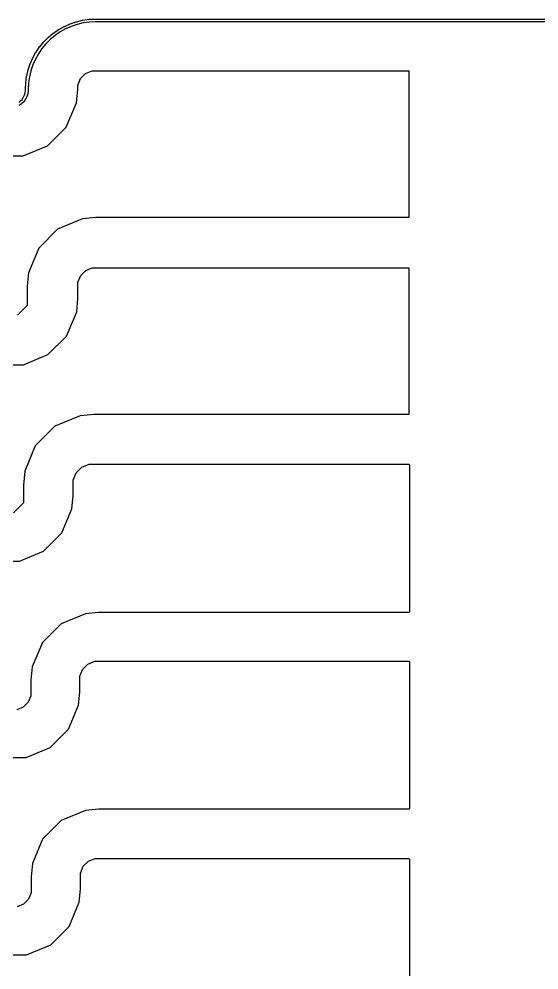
# Model space of a CAD drawing. Header units: metres. Extents: x 0 to 117, y 0 to 64.
# Drawn here: x 63.81 to 68.5, y 32.18 to 40.76 of the extents above; entities that cross this region are included whole.
import ezdxf

# ---------------------------------------------------------------- set-up
doc = ezdxf.new("R2010")
doc.units = ezdxf.units.M

msp = doc.modelspace()

# ---------------------------------------------------------------- linework, layer by layer
for points in [[(63.8087, 40.0072), (63.8195, 40.0153), (63.8195, 40.0153), (63.8195, 40.0153), (63.8195, 40.0153), (63.8296, 40.0244), (63.8296, 40.0244), (63.8296, 40.0244), (63.8296, 40.0244), (63.8387, 40.0344), (63.8387, 40.0344), (63.8387, 40.0344), (63.8387, 40.0344), (63.8468, 40.0453), (63.8468, 40.0453), (63.8468, 40.0453), (63.8468, 40.0453), (63.8537, 40.057), (63.8537, 40.057), (63.8537, 40.057), (63.8537, 40.057), (63.8595, 40.0692), (63.8595, 40.0692), (63.8595, 40.0692), (63.8595, 40.0692), (63.8641, 40.082), (63.8641, 40.082), (63.8641, 40.082), (63.8641, 40.082), (63.8674, 40.0951), (63.8674, 40.0951), (63.8674, 40.0951), (63.8674, 40.0951), (63.8694, 40.1086), (63.8694, 40.1086), (63.8694, 40.1086), (63.8694, 40.1086), (63.8701, 40.1224), (63.8701, 40.1224), (63.8701, 40.1224), (63.8701, 40.1224), (63.8701, 40.1269), (63.8701, 40.1275), (63.8727, 40.1847), (63.8728, 40.1858), (63.8807, 40.2425), (63.881, 40.2437), (63.8941, 40.2994), (63.8944, 40.3005), (63.9126, 40.3547), (63.913, 40.3558), (63.9361, 40.4082), (63.9366, 40.4092), (63.9645, 40.4592), (63.9651, 40.4602), (63.9974, 40.5074), (63.9981, 40.5084), (64.0347, 40.5524), (64.0355, 40.5533), (64.0759, 40.5937), (64.0768, 40.5945), (64.1208, 40.6311), (64.1218, 40.6318), (64.169, 40.6641), (64.17, 40.6647), (64.22, 40.6926), (64.221, 40.6931), (64.2734, 40.7162), (64.2745, 40.7166), (64.3287, 40.7348), (64.3298, 40.7351), (64.3855, 40.7482), (64.3867, 40.7485), (64.4434, 40.7564), (64.4445, 40.7565), (64.5017, 40.7591), (64.5023, 40.7591), (72.5439, 40.7591)], [(72.5442, 40.7337), (64.5026, 40.7337), (64.5026, 40.7337), (64.5026, 40.7337), (64.5026, 40.7337), (64.4463, 40.7311), (64.4463, 40.7311), (64.4463, 40.7311), (64.4463, 40.7311), (64.3908, 40.7234), (64.3908, 40.7234), (64.3908, 40.7234), (64.3908, 40.7234), (64.3362, 40.7105), (64.3362, 40.7105), (64.3362, 40.7105), (64.3362, 40.7105), (64.2831, 40.6927), (64.2831, 40.6927), (64.2831, 40.6927), (64.2831, 40.6927), (64.2318, 40.6701), (64.2318, 40.6701), (64.2318, 40.6701), (64.2318, 40.6701), (64.1829, 40.6428), (64.1829, 40.6428), (64.1829, 40.6428), (64.1829, 40.6428), (64.1366, 40.6111), (64.1366, 40.6111), (64.1366, 40.6111), (64.1366, 40.6111), (64.0935, 40.5753), (64.0935, 40.5753), (64.0935, 40.5753), (64.0935, 40.5753), (64.0539, 40.5357), (64.0539, 40.5357), (64.0539, 40.5357), (64.0539, 40.5357), (64.0181, 40.4926), (64.0181, 40.4926), (64.0181, 40.4926), (64.0181, 40.4926), (63.9864, 40.4464), (63.9864, 40.4464), (63.9864, 40.4464), (63.9864, 40.4464), (63.9591, 40.3974), (63.9591, 40.3974), (63.9591, 40.3974), (63.9591, 40.3974), (63.9365, 40.3461), (63.9365, 40.3461), (63.9365, 40.3461), (63.9365, 40.3461), (63.9187, 40.293), (63.9187, 40.293), (63.9187, 40.293), (63.9187, 40.293), (63.9058, 40.2384), (63.9058, 40.2384), (63.9058, 40.2384), (63.9058, 40.2384), (63.8981, 40.1829), (63.8981, 40.1829), (63.8981, 40.1829), (63.8981, 40.1829), (63.8955, 40.1266), (63.8955, 40.1266), (63.8955, 40.1266), (63.8955, 40.1266), (63.8955, 40.1221), (63.8955, 40.1215), (63.8947, 40.1067), (63.8946, 40.1054), (63.8924, 40.0908), (63.8922, 40.0896), (63.8886, 40.0752), (63.8882, 40.074), (63.8833, 40.0601), (63.8828, 40.0589), (63.8764, 40.0455), (63.8759, 40.0444), (63.8682, 40.0317), (63.8676, 40.0307), (63.8587, 40.0188), (63.8579, 40.0178), (63.848, 40.0069), (63.8471, 40.006), (63.8361, 39.9961), (63.8352, 39.9953), (63.8233, 39.9864), (63.8223, 39.9857), (63.8096, 39.9781)], [(63.609, 39.5252), (63.8477, 39.5237), (63.8477, 39.5237), (63.8477, 39.5237), (63.8477, 39.5237), (63.8477, 39.5237), (63.8477, 39.5237), (63.8477, 39.5237), (63.8477, 39.5237), (63.8477, 39.5237), (63.8477, 39.5237), (64.0687, 39.6141), (64.0687, 39.6141), (64.0687, 39.6141), (64.0687, 39.6141), (64.0687, 39.6141), (64.0687, 39.6141), (64.0687, 39.6141), (64.0687, 39.6141), (64.0687, 39.6141), (64.0687, 39.6141), (64.2379, 39.7825), (64.2379, 39.7825), (64.2379, 39.7825), (64.2379, 39.7825), (64.2379, 39.7825), (64.2379, 39.7825), (64.2379, 39.7825), (64.2379, 39.7825), (64.2379, 39.7825), (64.2379, 39.7825), (64.3296, 40.003), (64.3296, 40.003), (64.3296, 40.003), (64.3296, 40.003), (64.3296, 40.003), (64.3296, 40.003), (64.3296, 40.003), (64.3296, 40.003), (64.3413, 40.1221), (64.3413, 40.1221), (64.3413, 40.1221), (64.3413, 40.1221), (64.3413, 40.1635), (64.3659, 40.2227), (64.4111, 40.2679), (64.4703, 40.2923), (67.3285, 40.2923), (67.3285, 38.9684), (64.5046, 38.9684), (64.5046, 38.9684), (64.5046, 38.9684), (64.5046, 38.9684), (64.3839, 38.9565), (64.3839, 38.9565), (64.3839, 38.9565), (64.3839, 38.9565), (64.3839, 38.9565), (64.3839, 38.9565), (64.3839, 38.9565), (64.3839, 38.9565), (64.1604, 38.864), (64.1604, 38.864), (64.1604, 38.864), (64.1604, 38.864), (64.1604, 38.864), (64.1604, 38.864), (64.1604, 38.864), (64.1604, 38.864), (64.1604, 38.864), (64.1604, 38.864), (63.9895, 38.6931), (63.9895, 38.6931), (63.9895, 38.6931), (63.9895, 38.6931), (63.9895, 38.6931), (63.9895, 38.6931), (63.9895, 38.6931), (63.9895, 38.6931), (63.9895, 38.6931), (63.9895, 38.6931), (63.897, 38.4696), (63.897, 38.4696), (63.897, 38.4696), (63.897, 38.4696), (63.897, 38.4696), (63.897, 38.4696), (63.897, 38.4696), (63.897, 38.4696), (63.8851, 38.3487), (63.8851, 38.3487), (63.8851, 38.3487), (63.8851, 38.3487), (63.8851, 38.1757), (63.7967, 38.0873)], [(63.6153, 37.6403), (63.8533, 37.6403), (63.8533, 37.6403), (63.8533, 37.6403), (63.8533, 37.6403), (63.8533, 37.6403), (63.8533, 37.6403), (63.8533, 37.6403), (63.8533, 37.6403), (63.8533, 37.6403), (63.8533, 37.6403), (64.073, 37.7312), (64.073, 37.7312), (64.073, 37.7312), (64.073, 37.7312), (64.073, 37.7312), (64.073, 37.7312), (64.073, 37.7312), (64.073, 37.7312), (64.073, 37.7312), (64.073, 37.7312), (64.2412, 37.8993), (64.2412, 37.8993), (64.2412, 37.8993), (64.2412, 37.8993), (64.2412, 37.8993), (64.2412, 37.8993), (64.2412, 37.8993), (64.2412, 37.8993), (64.2412, 37.8993), (64.2412, 37.8993), (64.3321, 38.119), (64.3321, 38.119), (64.3321, 38.119), (64.3321, 38.119), (64.3321, 38.119), (64.3321, 38.119), (64.3321, 38.119), (64.3321, 38.119), (64.3438, 38.2379), (64.3438, 38.2379), (64.3438, 38.2379), (64.3438, 38.2379), (64.3438, 38.3855), (64.3684, 38.4447), (64.4136, 38.4899), (64.4728, 38.5143), (67.3285, 38.5143), (67.3285, 37.1904), (64.4898, 37.1904), (64.4898, 37.1904), (64.4898, 37.1904), (64.4898, 37.1904), (64.3649, 37.1798), (64.3649, 37.1798), (64.3649, 37.1798), (64.3649, 37.1798), (64.3649, 37.1798), (64.3649, 37.1798), (64.3649, 37.1798), (64.3649, 37.1798), (64.134, 37.0858), (64.134, 37.0858), (64.134, 37.0858), (64.134, 37.0858), (64.134, 37.0858), (64.134, 37.0858), (64.134, 37.0858), (64.134, 37.0858), (64.134, 37.0858), (64.134, 37.0858), (63.9577, 36.9098), (63.9577, 36.9098), (63.9577, 36.9098), (63.9577, 36.9098), (63.9577, 36.9098), (63.9577, 36.9098), (63.9577, 36.9098), (63.9577, 36.9098), (63.9577, 36.9098), (63.9577, 36.9098), (63.864, 36.6786), (63.864, 36.6786), (63.864, 36.6786), (63.864, 36.6786), (63.864, 36.6786), (63.864, 36.6786), (63.864, 36.6786), (63.864, 36.6786), (63.8533, 36.5539), (63.8533, 36.5539), (63.8533, 36.5539), (63.8533, 36.5539), (63.8533, 36.3931), (63.7634, 36.3032)], [(63.5823, 35.8673), (63.8167, 35.8673), (63.8167, 35.8673), (63.8167, 35.8673), (63.8167, 35.8673), (63.8167, 35.8673), (63.8167, 35.8673), (63.8167, 35.8673), (63.8167, 35.8673), (63.8167, 35.8673), (63.8167, 35.8673), (64.0334, 35.957), (64.0334, 35.957), (64.0334, 35.957), (64.0334, 35.957), (64.0334, 35.957), (64.0334, 35.957), (64.0334, 35.957), (64.0334, 35.957), (64.0334, 35.957), (64.0334, 35.957), (64.1993, 36.1229), (64.1993, 36.1229), (64.1993, 36.1229), (64.1993, 36.1229), (64.1993, 36.1229), (64.1993, 36.1229), (64.1993, 36.1229), (64.1993, 36.1229), (64.1993, 36.1229), (64.1993, 36.1229), (64.2889, 36.3395), (64.2889, 36.3395), (64.2889, 36.3395), (64.2889, 36.3395), (64.2889, 36.3395), (64.2889, 36.3395), (64.2889, 36.3395), (64.2889, 36.3395), (64.3006, 36.4566), (64.3006, 36.4566), (64.3006, 36.4566), (64.3006, 36.4566), (64.3006, 36.5986), (64.328, 36.6649), (64.3788, 36.7157), (64.4449, 36.7431), (67.3285, 36.7431), (67.3351, 36.7363), (67.3351, 35.4124), (67.3285, 35.4056), (64.5297, 35.4056), (64.5297, 35.4056), (64.5297, 35.4056), (64.5297, 35.4056), (64.4108, 35.3939), (64.4108, 35.3939), (64.4108, 35.3939), (64.4108, 35.3939), (64.4108, 35.3939), (64.4108, 35.3939), (64.4108, 35.3939), (64.4108, 35.3939), (64.1909, 35.3027), (64.1909, 35.3027), (64.1909, 35.3027), (64.1909, 35.3027), (64.1909, 35.3027), (64.1909, 35.3027), (64.1909, 35.3027), (64.1909, 35.3027), (64.1909, 35.3027), (64.1909, 35.3027), (64.0225, 35.1346), (64.0225, 35.1346), (64.0225, 35.1346), (64.0225, 35.1346), (64.0225, 35.1346), (64.0225, 35.1346), (64.0225, 35.1346), (64.0225, 35.1346), (64.0225, 35.1346), (64.0225, 35.1346), (63.9313, 34.9146), (63.9313, 34.9146), (63.9313, 34.9146), (63.9313, 34.9146), (63.9313, 34.9146), (63.9313, 34.9146), (63.9313, 34.9146), (63.9313, 34.9146), (63.9196, 34.7955), (63.9196, 34.7955), (63.9196, 34.7955), (63.9196, 34.7955), (63.9196, 34.6542), (63.8952, 34.5953), (63.85, 34.5501), (63.7908, 34.5255)], [(63.6417, 34.0964), (63.8762, 34.0964), (63.8762, 34.0964), (63.8762, 34.0964), (63.8762, 34.0964), (63.8762, 34.0964), (63.8762, 34.0964), (63.8762, 34.0964), (63.8762, 34.0964), (63.8762, 34.0964), (63.8762, 34.0964), (64.0931, 34.1864), (64.0931, 34.1864), (64.0931, 34.1864), (64.0931, 34.1864), (64.0931, 34.1864), (64.0931, 34.1864), (64.0931, 34.1864), (64.0931, 34.1864), (64.0931, 34.1864), (64.0931, 34.1864), (64.259, 34.3522), (64.259, 34.3522), (64.259, 34.3522), (64.259, 34.3522), (64.259, 34.3522), (64.259, 34.3522), (64.259, 34.3522), (64.259, 34.3522), (64.259, 34.3522), (64.259, 34.3522), (64.3486, 34.5689), (64.3486, 34.5689), (64.3486, 34.5689), (64.3486, 34.5689), (64.3486, 34.5689), (64.3486, 34.5689), (64.3486, 34.5689), (64.3486, 34.5689), (64.3603, 34.6862), (64.3603, 34.6862), (64.3603, 34.6862), (64.3603, 34.6862), (64.3603, 34.8292), (64.386, 34.8915), (64.4337, 34.9392), (64.4962, 34.9651), (67.3285, 34.9651), (67.3351, 34.9583), (67.3351, 33.6385), (67.3285, 33.6316), (64.5312, 33.6316), (64.5312, 33.6316), (64.5312, 33.6316), (64.5312, 33.6316), (64.4121, 33.62), (64.4121, 33.62), (64.4121, 33.62), (64.4121, 33.62), (64.4121, 33.62), (64.4121, 33.62), (64.4121, 33.62), (64.4121, 33.62), (64.1921, 33.5288), (64.1921, 33.5288), (64.1921, 33.5288), (64.1921, 33.5288), (64.1921, 33.5288), (64.1921, 33.5288), (64.1921, 33.5288), (64.1921, 33.5288), (64.1921, 33.5288), (64.1921, 33.5288), (64.024, 33.3604), (64.024, 33.3604), (64.024, 33.3604), (64.024, 33.3604), (64.024, 33.3604), (64.024, 33.3604), (64.024, 33.3604), (64.024, 33.3604), (64.024, 33.3604), (64.024, 33.3604), (63.9328, 33.1404), (63.9328, 33.1404), (63.9328, 33.1404), (63.9328, 33.1404), (63.9328, 33.1404), (63.9328, 33.1404), (63.9328, 33.1404), (63.9328, 33.1404), (63.9211, 33.0215), (63.9211, 33.0215), (63.9211, 33.0215), (63.9211, 33.0215), (63.9211, 32.8767), (63.897, 32.8183), (63.8523, 32.7736), (63.7939, 32.7495)], [(63.6448, 32.3167), (63.88, 32.3167), (63.88, 32.3167), (63.88, 32.3167), (63.88, 32.3167), (63.88, 32.3167), (63.88, 32.3167), (63.88, 32.3167), (63.88, 32.3167), (63.88, 32.3167), (63.88, 32.3167), (64.0974, 32.4066), (64.0974, 32.4066), (64.0974, 32.4066), (64.0974, 32.4066), (64.0974, 32.4066), (64.0974, 32.4066), (64.0974, 32.4066), (64.0974, 32.4066), (64.0974, 32.4066), (64.0974, 32.4066), (64.264, 32.5732), (64.264, 32.5732), (64.264, 32.5732), (64.264, 32.5732), (64.264, 32.5732), (64.264, 32.5732), (64.264, 32.5732), (64.264, 32.5732), (64.264, 32.5732), (64.264, 32.5732), (64.354, 32.7906), (64.354, 32.7906), (64.354, 32.7906), (64.354, 32.7906), (64.354, 32.7906), (64.354, 32.7906), (64.354, 32.7906), (64.354, 32.7906), (64.3656, 32.9082), (64.3656, 32.9082), (64.3656, 32.9082), (64.3656, 32.9082), (64.3656, 33.0545), (64.3908, 33.1152), (64.4375, 33.162), (64.4982, 33.1871), (67.3285, 33.1871), (67.3351, 33.1803), (67.3351, 31.8564)]]:
    msp.add_lwpolyline(points)

doc.saveas('drawing.dxf')
